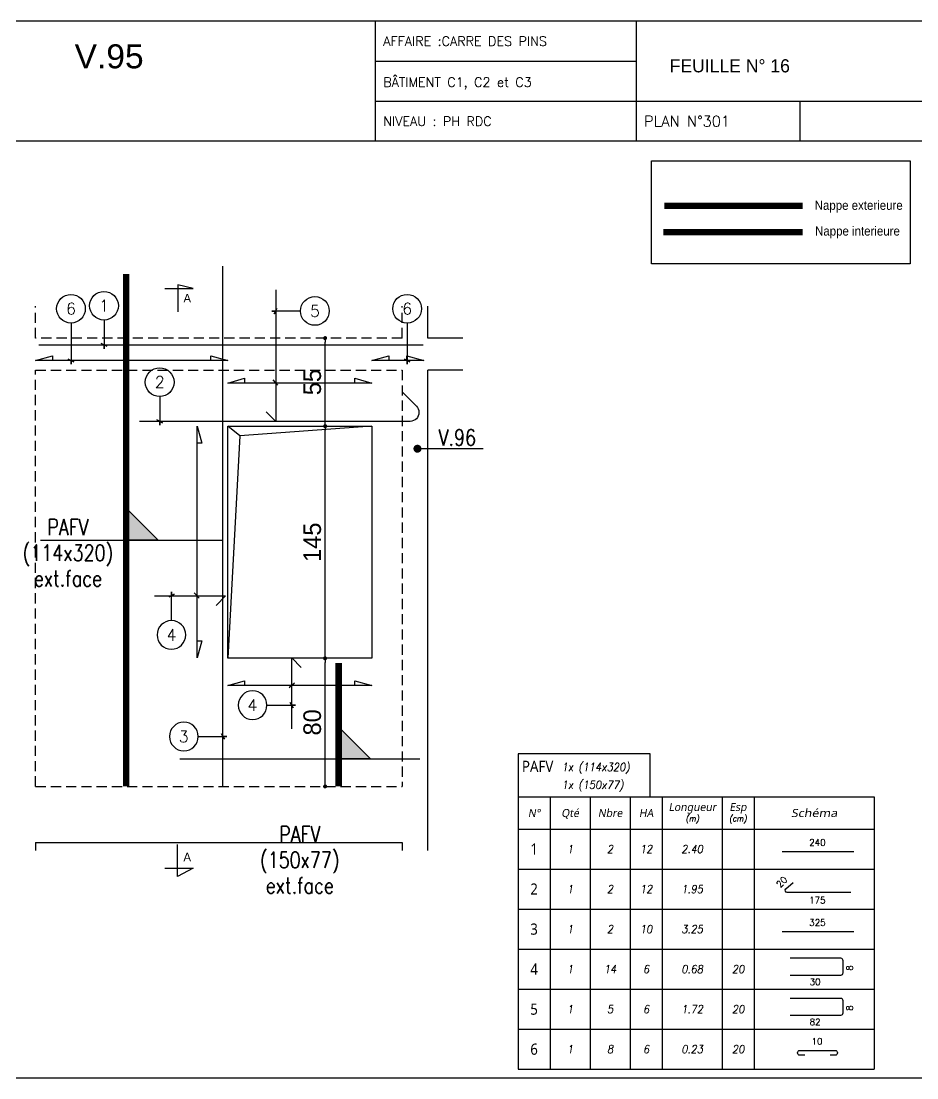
# Model space of a CAD drawing. Header units: metres. Extents: x -5618 to 118954, y -306 to 4637.
# Drawn here: x 8626 to 9186, y 914 to 1574 of the extents above; entities that cross this region are included whole.
import ezdxf
from ezdxf.enums import TextEntityAlignment as Align

# ---------------------------------------------------------------- set-up
doc = ezdxf.new("R2010")
doc.units = ezdxf.units.M
doc.linetypes.add('CACHE', pattern=[9.525, 6.35, -3.175])
for name, color, linetype in [('COTATION', 1, 'Continuous'), ('GO-CARTOUCHE', 7, 'Continuous'), ('GO-FER-HA', 140, 'Continuous'), ('GO-TEXTE', 9, 'Continuous'), ('GO-TEXTE-FER', 3, 'Continuous'), ('STR_COTATION', 1, 'Continuous'), ('STR_TS', 22, 'Continuous'), ('STR_TS_TXT', 7, 'Continuous'), ('STR_VOI-POT', 6, 'Continuous')]:
    doc.layers.add(name, color=color, linetype=linetype)
doc.layers.add('Kofragna_forma', color=7, linetype='Continuous', lineweight=70)
doc.styles.add('ARIAL', font='ARIAL.TTF')
doc.styles.add('Lucida', font='LSANSI.TTF')
doc.styles.add('schéma', font='simplex.shx')
doc.styles.add('Tableau', font='romans.shx', dxfattribs={"width": 0.9, "oblique": 10})
doc.styles.add('Tableau2', font='trebuc.TTF', dxfattribs={"width": 0.9, "oblique": 10})
doc.styles.add('TEXTE', font='romans.shx')
doc.styles.add('TEXTE TS', font='romans.shx', dxfattribs={"width": 0.7, "oblique": 15})
doc.styles.add('TEXTEBA', font='ARIAL.TTF')
doc.dimstyles.new('COUPE-20', dxfattribs={"dimscale": 0.5, "dimtxt": 22, "dimasz": 5, "dimexe": 0.05, "dimexo": 0, "dimgap": 5, "dimtad": 1, "dimdec": 0, "dimdsep": 46, "dimtxsty": 'Standard', "dimblk1": 'DOT', "dimblk2": 'DOT', "dimsah": 1, "dimcen": 0, "dimdle": 150, "dimclrd": 1, "dimclre": 1, "dimclrt": 7, "dimadec": 0, "dimazin": 0, "dimtfac": 1, "dimtdec": 0, "dimtix": 1, "dimtmove": 2, "dimatfit": 3, "dimldrblk": 'DOT', "dimfxl": 0, "dimtvp": 1, "dimtolj": 1, "dimtzin": 0, "dimarcsym": 0})

# ---------------------------------------------------------------- blocks, each defined once
blk = doc.blocks.new('ime')
at = {"layer": 'COTATION', "const_width": 2.5}
blk.add_lwpolyline([(1.25, 0, -1), (-1.25, 0, -1)], format="xyb", close=True, dxfattribs=at)
at = {"layer": 'COTATION'}
blk.add_lwpolyline([(41.09, 0), (0, 0)], dxfattribs=at)
at = {"layer": 'COTATION', "color": 7, "style": 'TEXTE TS', "width": 0.8}
blk.add_attdef('NAME', (9.08, 2), '', height=10, dxfattribs=at)
blk = doc.blocks.new('A$C6F247267')
blk.add_hatch(color=256).paths.add_polyline_path([(0, -0.2), (-0.2, 0), (0, 0)])
blk.add_lwpolyline([(-0.2, 0), (0, 0), (0, -0.2), (-0.2, 0)])
blk = doc.blocks.new('mrega')
at = {"layer": 'STR_TS_TXT', "style": 'TEXTE TS', "width": 0.8}
for tag, p in [('ST10', (14.48, 0)), ('DIM', (14.48, -16)), ('NOTE', (14.48, -32))]:
    blk.add_attdef(tag, text='', height=10, dxfattribs=at).set_placement(p, align=Align.CENTER)
blk = doc.blocks.new('U')
at = {"layer": 'GO-TEXTE-FER'}
for p, q in [((0, 0), (0, -1)), ((0, 0), (8.9, 0)), ((0.8, 0), (0.8, -1)), ((1.8, 0), (1.8, -1)), ((2.8, 0), (2.8, -1)), ((3.6, 0), (3.6, -1)), ((5.1, 0), (5.1, -1)), ((5.9, 0), (5.9, -1)), ((8.9, 0), (8.9, -1)), ((0, -1), (8.9, -1))]:
    blk.add_line(p, q, dxfattribs=at)
at = {"layer": 'GO-TEXTE-FER', "color": 1}
blk.add_lwpolyline([(6.803, -0.65), (8.063, -0.65, 0.414214), (8.123, -0.59), (8.123, -0.29, 0.414214), (8.063, -0.23), (6.803, -0.23)], format="xyb", dxfattribs=at)
at = {"layer": 'GO-TEXTE-FER', "color": 1, "style": 'Tableau'}
blk.add_attdef('Largeur', text='', height=0.16, rotation=90, dxfattribs=at).set_placement((8.284, -0.472), align=Align.MIDDLE_CENTER)
at = {"layer": 'GO-TEXTE-FER', "style": 'Tableau2', "width": 0.9}
blk.add_attdef('NUMERO', text='', height=0.28, dxfattribs=at).set_placement((0.4, -0.5), align=Align.MIDDLE_CENTER)
at = {"layer": 'GO-TEXTE-FER', "style": 'Tableau', "oblique": 10, "width": 0.9}
for tag, p in [('QUANTITE', (1.3, -0.5)), ('NOMBRE', (2.3, -0.5)), ('NUANCE', (3.2, -0.5)), ('LONGUEUR', (4.35, -0.5)), ('ESPACEMENTS', (5.5, -0.5))]:
    blk.add_attdef(tag, text='', height=0.2, dxfattribs=at).set_placement(p, align=Align.MIDDLE_CENTER)
at = {"layer": 'GO-TEXTE-FER', "color": 1, "style": 'Tableau'}
blk.add_attdef('Longueur', text='', height=0.16, dxfattribs=at).set_placement((7.422, -0.819), align=Align.MIDDLE_CENTER)
blk = doc.blocks.new('Désignation')
at = {"layer": 'GO-TEXTE-FER'}
for p, q in [((0, 0.8), (8.9, 0.8)), ((0, 0.8), (0, 0)), ((0.8, 0.8), (0.8, 0)), ((1.8, 0.8), (1.8, 0)), ((2.8, 0.8), (2.8, 0)), ((3.6, 0.8), (3.6, 0)), ((5.1, 0.8), (5.1, 0)), ((5.9, 0.8), (5.9, 0)), ((8.9, 0.8), (8.9, 0)), ((0, 0), (8.9, 0))]:
    blk.add_line(p, q, dxfattribs=at)
at = {"layer": 'GO-TEXTE-FER', "style": 'Tableau2', "oblique": 10}
for s, p in [('Longueur', (4.356, 0.55)), ('Esp', (5.494, 0.55)), ('N°', (0.4, 0.4)), ('Qté', (1.3, 0.4)), ('Nbre', (2.3, 0.4)), ('HA', (3.2, 0.4))]:
    blk.add_text(s, height=0.2, dxfattribs=at).set_placement(p, align=Align.MIDDLE_CENTER)
at = {"layer": 'GO-TEXTE-FER', "color": 7, "style": 'Tableau', "oblique": 10, "width": 0.9}
for s, p in [('(m)', (4.356, 0.265)), ('(cm)', (5.494, 0.265))]:
    blk.add_text(s, height=0.15, dxfattribs=at).set_placement(p, align=Align.MIDDLE_CENTER)
at = {"layer": 'GO-TEXTE-FER', "style": 'Tableau2', "oblique": 10, "width": 1.2}
blk.add_text('Schéma', height=0.2, dxfattribs=at).set_placement((7.4, 0.4), align=Align.MIDDLE_CENTER)
blk = doc.blocks.new('Barre libre')
at = {"layer": 'GO-TEXTE-FER'}
for p, q in [((0, 0), (0, -1)), ((0, 0), (8.9, 0)), ((0.8, 0), (0.8, -1)), ((1.8, 0), (1.8, -1)), ((2.8, 0), (2.8, -1)), ((3.6, 0), (3.6, -1)), ((5.1, 0), (5.1, -1)), ((5.9, 0), (5.9, -1)), ((8.9, 0), (8.9, -1)), ((0, -1), (8.9, -1))]:
    blk.add_line(p, q, dxfattribs=at)
at = {"layer": 'GO-TEXTE-FER', "color": 1}
blk.add_line((6.603, -0.563), (8.394, -0.563), dxfattribs=at)
at = {"layer": 'GO-TEXTE-FER', "color": 1, "style": 'Tableau'}
blk.add_attdef('Longueur', text='', height=0.16, dxfattribs=at).set_placement((7.481, -0.336), align=Align.MIDDLE_CENTER)
at = {"layer": 'GO-TEXTE-FER', "style": 'Tableau2', "width": 0.9}
blk.add_attdef('NUMERO', text='', height=0.28, dxfattribs=at).set_placement((0.4, -0.5), align=Align.MIDDLE_CENTER)
at = {"layer": 'GO-TEXTE-FER', "style": 'Tableau', "oblique": 10, "width": 0.9}
for tag, p in [('QUANTITE', (1.3, -0.5)), ('NOMBRE', (2.3, -0.5)), ('NUANCE', (3.2, -0.5)), ('LONGUEUR', (4.35, -0.5)), ('ESPACEMENTS', (5.5, -0.5))]:
    blk.add_attdef(tag, text='', height=0.2, dxfattribs=at).set_placement(p, align=Align.MIDDLE_CENTER)
blk = doc.blocks.new('1cr45')
at = {"layer": 'GO-TEXTE-FER'}
for p, q in [((0, 0), (0, -1)), ((0, 0), (8.9, 0)), ((0.8, 0), (0.8, -1)), ((1.8, 0), (1.8, -1)), ((2.8, 0), (2.8, -1)), ((3.6, 0), (3.6, -1)), ((5.1, 0), (5.1, -1)), ((5.9, 0), (5.9, -1)), ((8.9, 0), (8.9, -1)), ((0, -1), (8.9, -1))]:
    blk.add_line(p, q, dxfattribs=at)
at = {"layer": 'GO-TEXTE-FER', "color": 1}
blk.add_lwpolyline([(8.316, -0.582), (6.726, -0.582, -0.668179), (6.69, -0.496), (6.878, -0.337)], format="xyb", dxfattribs=at)
at = {"layer": 'GO-TEXTE-FER', "color": 1, "style": 'Tableau'}
blk.add_attdef('Crosse gauche', text='', height=0.16, rotation=45, dxfattribs=at).set_placement((6.589, -0.322), align=Align.MIDDLE_CENTER)
at = {"layer": 'GO-TEXTE-FER', "style": 'Tableau2', "width": 0.9}
blk.add_attdef('NUMERO', text='', height=0.28, dxfattribs=at).set_placement((0.4, -0.5), align=Align.MIDDLE_CENTER)
at = {"layer": 'GO-TEXTE-FER', "style": 'Tableau', "oblique": 10, "width": 0.9}
for tag, p in [('QUANTITE', (1.3, -0.5)), ('NOMBRE', (2.3, -0.5)), ('NUANCE', (3.2, -0.5)), ('LONGUEUR', (4.35, -0.5)), ('ESPACEMENTS', (5.5, -0.5))]:
    blk.add_attdef(tag, text='', height=0.2, dxfattribs=at).set_placement(p, align=Align.MIDDLE_CENTER)
at = {"layer": 'GO-TEXTE-FER', "color": 1, "style": 'Tableau'}
blk.add_attdef('LONGUEUR', text='', height=0.16, dxfattribs=at).set_placement((7.479, -0.778), align=Align.MIDDLE_CENTER)
blk = doc.blocks.new('Epingle')
at = {"layer": 'GO-TEXTE-FER'}
for p, q in [((0, 0), (0, -1)), ((0, 0), (8.9, 0)), ((0.8, 0), (0.8, -1)), ((1.8, 0), (1.8, -1)), ((2.8, 0), (2.8, -1)), ((3.6, 0), (3.6, -1)), ((5.1, 0), (5.1, -1)), ((5.9, 0), (5.9, -1)), ((8.9, 0), (8.9, -1)), ((0, -1), (8.9, -1))]:
    blk.add_line(p, q, dxfattribs=at)
at = {"layer": 'GO-TEXTE-FER', "color": 1}
blk.add_lwpolyline([(7.162, -0.65), (7.042, -0.65, -1), (7.042, -0.53), (7.922, -0.53, -1), (7.922, -0.65), (7.802, -0.65)], format="xyb", dxfattribs=at)
at = {"layer": 'GO-TEXTE-FER', "color": 1, "style": 'Tableau'}
blk.add_attdef('Longueur', text='', height=0.16, dxfattribs=at).set_placement((7.469, -0.303), align=Align.MIDDLE_CENTER)
at = {"layer": 'GO-TEXTE-FER', "style": 'Tableau2', "width": 0.9}
blk.add_attdef('NUMERO', text='', height=0.28, dxfattribs=at).set_placement((0.4, -0.5), align=Align.MIDDLE_CENTER)
at = {"layer": 'GO-TEXTE-FER', "style": 'Tableau', "oblique": 10, "width": 0.9}
for tag, p in [('QUANTITE', (1.3, -0.5)), ('NOMBRE', (2.3, -0.5)), ('NUANCE', (3.2, -0.5)), ('LONGUEUR', (4.35, -0.5)), ('ESPACEMENTS', (5.5, -0.5))]:
    blk.add_attdef(tag, text='', height=0.2, dxfattribs=at).set_placement(p, align=Align.MIDDLE_CENTER)
blk = doc.blocks.new('_DOT')
at = {"color": 0, "linetype": 'ByBlock'}
blk.add_line((-0.5, 0), (-1, 0), dxfattribs=at)
at = {"color": 0, "linetype": 'ByBlock', "const_width": 0.5}
blk.add_lwpolyline([(-0.25, 0, 1), (0.25, 0, 1)], format="xyb", close=True, dxfattribs=at)
blk = doc.blocks.new('*D783')
at = {"layer": 'DEFPOINTS', "color": 0, "lineweight": -3, "ltscale": 4.5}
for p in [(8816.26, 1175.79), (8845.43, 1175.79, 187.69), (8807.45, 1095.79, 187.69)]:
    blk.add_point(p, dxfattribs=at)
at = {"layer": 'STR_COTATION', "color": 1, "lineweight": -2, "ltscale": 4.5}
for p, q in [((8816.25, 1175.79), (8816.24, 1175.79)), ((8816.26, 1098.29), (8816.26, 1173.29)), ((8816.28, 1095.79), (8816.29, 1095.79))]:
    blk.add_line(p, q, dxfattribs=at)
at = {"layer": 'STR_COTATION', "color": 1, "lineweight": -2, "ltscale": 4.5, "xscale": 2.5, "yscale": 2.5, "zscale": 2.5}
for p, rotation in [((8816.26, 1175.79), 90), ((8816.26, 1095.79), 270)]:
    blk.add_blockref('_DOT', p, dxfattribs=dict(at, rotation=rotation))
at = {"layer": 'STR_COTATION', "color": 7, "lineweight": -3, "ltscale": 4.5, "insert": (8808.26, 1135.79), "char_height": 11, "attachment_point": 5, "rotation": 90}
blk.add_mtext('\\A1;80', dxfattribs=at)
blk = doc.blocks.new('*D784')
at = {"layer": 'DEFPOINTS', "color": 0, "lineweight": -3, "ltscale": 4.5}
for p in [(8816.26, 1320.79, 187.69), (8816.26, 1320.79), (8845.43, 1175.79, 187.69)]:
    blk.add_point(p, dxfattribs=at)
at = {"layer": 'STR_COTATION', "color": 1, "lineweight": -2, "ltscale": 4.5}
for p, q in [((8816.24, 1320.79), (8816.24, 1320.79)), ((8816.26, 1178.29), (8816.26, 1318.29)), ((8816.25, 1175.79), (8816.24, 1175.79))]:
    blk.add_line(p, q, dxfattribs=at)
at = {"layer": 'STR_COTATION', "color": 1, "lineweight": -2, "ltscale": 4.5, "xscale": 2.5, "yscale": 2.5, "zscale": 2.5}
for p, rotation in [((8816.26, 1320.79), 90), ((8816.26, 1175.79), 270)]:
    blk.add_blockref('_DOT', p, dxfattribs=dict(at, rotation=rotation))
at = {"layer": 'STR_COTATION', "color": 7, "lineweight": -3, "ltscale": 4.5, "insert": (8808.26, 1248.29), "char_height": 11, "attachment_point": 5, "rotation": 90}
blk.add_mtext('\\A1;145', dxfattribs=at)
blk = doc.blocks.new('*D785')
at = {"layer": 'DEFPOINTS', "color": 0, "lineweight": -3, "ltscale": 4.5}
for p in [(8816.26, 1375.79), (8824.39, 1375.79, 187.69), (8816.26, 1320.79, 187.69)]:
    blk.add_point(p, dxfattribs=at)
at = {"layer": 'STR_COTATION', "color": 1, "lineweight": -2, "ltscale": 4.5}
for p, q in [((8816.24, 1375.79), (8816.24, 1375.79)), ((8816.26, 1323.29), (8816.26, 1373.29)), ((8816.24, 1320.79), (8816.24, 1320.79))]:
    blk.add_line(p, q, dxfattribs=at)
at = {"layer": 'STR_COTATION', "color": 1, "lineweight": -2, "ltscale": 4.5, "xscale": 2.5, "yscale": 2.5, "zscale": 2.5}
for p, rotation in [((8816.26, 1375.79), 90), ((8816.26, 1320.79), 270)]:
    blk.add_blockref('_DOT', p, dxfattribs=dict(at, rotation=rotation))
at = {"layer": 'STR_COTATION', "color": 7, "lineweight": -3, "ltscale": 4.5, "insert": (8808.26, 1348.29), "char_height": 11, "attachment_point": 5, "rotation": 90}
blk.add_mtext('\\A1;55', dxfattribs=at)

msp = doc.modelspace()

# ---------------------------------------------------------------- linework, layer by layer
for p, q in [((8847.56, 1573.71), (8847.56, 1498.77)), ((9010.53, 1573.74), (9010.53, 1498.77)), ((8847.56, 1548.71), (9010.53, 1548.71)), ((8847.56, 1523.72), (9010.53, 1523.72)), ((9010.53, 1523.74), (9215.39, 1523.74)), ((9112.87, 1523.74), (9112.87, 1498.77))]:
    msp.add_line(p, q)
msp.add_lwpolyline([(8265.48, 1573.71), (8265.48, 913.78), (9215.39, 913.78), (9215.39, 1573.71)], close=True)
msp.add_lwpolyline([(9215.39, 1498.77), (8265.48, 1498.77)])
at = {"layer": 'COTATION'}
for p, q in [((8786.68, 1346.4, 187.69), (8783.73, 1349.76, 187.69)), ((8737.5, 1213.43, 187.69), (8734.54, 1216.79, 187.69)), ((8797.06, 1160.3, 187.69), (8793.7, 1157.35, 187.69))]:
    msp.add_line(p, q, dxfattribs=at)
for points, elevation in [([(8744.87, 1361.81), (8744.87, 1364.81), (8755.43, 1361.81), (8635.43, 1361.81), (8645.99, 1364.81), (8645.99, 1361.81)], 187.69), ([(8867.41, 1361.81), (8867.41, 1364.81), (8877.97, 1361.81), (8845.43, 1361.81), (8855.99, 1364.81), (8855.99, 1361.81)], 187.69), ([(8834.87, 1347.67), (8834.87, 1350.67), (8845.43, 1347.67), (8755.43, 1347.67), (8765.99, 1350.67), (8765.99, 1347.67)], 93.84), ([(8736.24, 1186.62), (8739.24, 1186.62), (8736.24, 1176.07), (8736.24, 1320.79), (8739.24, 1310.23), (8736.24, 1310.23)], 93.84), ([(8834.87, 1158.83), (8834.87, 1161.83), (8845.43, 1158.83), (8755.43, 1158.83), (8765.99, 1161.83), (8765.99, 1158.83)], 93.84)]:
    msp.add_lwpolyline(points, dxfattribs=dict(at, elevation=elevation))
at = {"layer": 'GO-FER-HA'}
for points, elevation in [([(8657.46, 1385.15, -512.322006), (8657.53, 1385.15), (8657.53, 1359.41), (8657.53, 1361.81), (8659.23, 1360.91), (8655.84, 1362.71)], 187.69), ([(8678.08, 1387.03, -512.322006), (8678.15, 1387.03), (8678.15, 1369.17), (8678.15, 1371.57), (8679.85, 1370.67), (8676.45, 1372.46)], 187.69), ([(8800.89, 1392.76, -512.322006), (8800.89, 1392.69), (8783.02, 1392.69), (8785.42, 1392.69), (8784.52, 1390.99), (8786.32, 1394.39)], 187.69), ([(8867.46, 1385.15, -512.322006), (8867.53, 1385.15), (8867.53, 1359.41), (8867.53, 1361.81), (8869.23, 1360.91), (8865.84, 1362.71)], 187.69), ([(8712.86, 1339.26, -512.322006), (8712.93, 1339.26), (8712.93, 1321.39), (8712.93, 1323.79), (8714.62, 1322.89), (8711.23, 1324.68)], 187.69), ([(8720.21, 1199.4, 512.322006), (8720.28, 1199.4), (8720.28, 1217.26), (8720.28, 1214.86), (8721.98, 1215.76), (8718.58, 1213.97)], 187.69), ([(8779.91, 1146.57, 512.322006), (8779.91, 1146.5), (8797.78, 1146.5), (8795.38, 1146.5), (8796.27, 1144.8), (8794.48, 1148.2)], 187.69), ([(8736.96, 1127.01, 512.322006), (8736.96, 1126.94), (8754.83, 1126.94), (8752.43, 1126.94), (8753.33, 1125.24), (8751.53, 1128.63)], 212.4)]:
    msp.add_lwpolyline(points, format="xyb", dxfattribs=dict(at, elevation=elevation))
at = {"layer": 'GO-TEXTE', "elevation": 187.69, "flags": 128}
for points in [[(8716.19, 1406.86), (8733.84, 1406.85), (8724.16, 1409.14), (8724.15, 1392.22)], [(8716.17, 1044.78), (8733.81, 1044.78), (8724.14, 1039.5), (8724.14, 1059.42)]]:
    msp.add_lwpolyline(points, dxfattribs=at)
at = {"layer": 'GO-TEXTE-FER'}
msp.add_lwpolyline([(8936.81, 1089.19), (9019.31, 1089.19), (9019.31, 1116.09), (8936.81, 1116.09)], close=True, dxfattribs=at)
at = {"layer": 'Kofragna_forma', "linetype": 'CACHE', "lineweight": -3}
for p, q in [((8635.43, 1375.79, 187.69), (8635.43, 1395.79, 187.69)), ((8864.38, 1375.79, 187.69), (8864.38, 1395.79, 187.69)), ((8864.38, 1375.79, 187.69), (8635.43, 1375.79, 187.69)), ((8635.43, 1095.79, 187.69), (8635.43, 1355.79, 187.69)), ((8635.43, 1355.79, 187.69), (8864.38, 1355.79, 187.69)), ((8864.38, 1355.79, 187.69), (8864.38, 1095.79, 187.69)), ((8635.43, 1095.79, 187.69), (8864.38, 1095.79, 187.69))]:
    msp.add_line(p, q, dxfattribs=at)
at = {"layer": 'Kofragna_forma', "color": 4, "lineweight": -3}
for p, q in [((8880.48, 1375.79, 187.69), (8880.48, 1395.79, 187.69)), ((8902.27, 1375.79, 187.69), (8880.48, 1375.79, 187.69)), ((8880.48, 1055.79, 187.69), (8880.48, 1355.79, 187.69)), ((8902.27, 1355.79, 187.69), (8880.48, 1355.79, 187.69)), ((8635.43, 1060.79, 187.69), (8864.38, 1060.79, 187.69)), ((8635.43, 1060.79, 187.69), (8635.43, 1055.79, 187.69)), ((8864.38, 1060.79, 187.69), (8864.38, 1055.79, 187.69))]:
    msp.add_line(p, q, dxfattribs=at)
for points, elevation in [([(8755.43, 1320.79), (8845.43, 1320.79), (8845.43, 1175.79), (8755.43, 1175.79), (8755.43, 1320.79)], 187.69), ([(8845.43, 1320.79), (8763.08, 1314.67), (8755.43, 1175.79)], 187.69), ([(8763.08, 1314.67), (8755.43, 1320.79)], 93.84)]:
    msp.add_lwpolyline(points, dxfattribs=dict(at, elevation=elevation))
at = {"layer": 'STR_TS', "color": 7}
msp.add_lwpolyline([(9020.24, 1486.45), (9181.78, 1486.45), (9181.78, 1422.16), (9020.24, 1422.16)], close=True, dxfattribs=at)
at = {"layer": 'STR_TS', "linetype": 'CACHE', "ltscale": 2, "const_width": 4}
msp.add_lwpolyline([(9114.66, 1458.45), (9028.1, 1458.45)], dxfattribs=at)
at = {"layer": 'STR_TS', "const_width": 4}
msp.add_lwpolyline([(9114.66, 1442), (9027.54, 1442)], dxfattribs=at)
at = {"layer": 'STR_TS', "linetype": 'CACHE', "ltscale": 2, "const_width": 4, "elevation": 187.69}
for points in [[(8691.95, 1095.79), (8691.95, 1415.79)], [(8824.71, 1095.79), (8824.71, 1172.79)]]:
    msp.add_lwpolyline(points, dxfattribs=at)
at = {"layer": 'STR_TS', "color": 3, "elevation": 187.69}
for points in [[(8638.43, 1249.64), (8752.43, 1249.64)], [(8725.43, 1112.98), (8875.43, 1112.98)]]:
    msp.add_lwpolyline(points, dxfattribs=at)
at = {"layer": 'STR_VOI-POT'}
for p, q in [((8752.43, 1095.79, 187.69), (8752.43, 1420.79, 187.69)), ((8637.43, 1371.57, 187.69), (8877.48, 1371.57, 187.69))]:
    msp.add_line(p, q, dxfattribs=at)
at = {"layer": 'STR_VOI-POT', "elevation": 187.69}
for points in [[(8785.42, 1405.91), (8785.42, 1323.79), (8779.44, 1329.77)], [(8709.76, 1214.86), (8754.08, 1214.86), (8748.1, 1208.88)], [(8795.38, 1131.67), (8795.38, 1176), (8801.36, 1170.01)]]:
    msp.add_lwpolyline(points, dxfattribs=at)
msp.add_lwpolyline([(8864.78, 1341.83), (8873.26, 1333.35, -0.198913), (8874.9, 1329.39, -0.414212), (8869.3, 1323.79), (8700.38, 1323.79)], format="xyb", dxfattribs=at)

# ---------------------------------------------------------------- block references
at = {"layer": 'COTATION'}
ref = msp.add_blockref('ime', (8873.94, 1306.69, 187.69), dxfattribs=at)
ref.add_attrib('NAME', 'V.96', (8887.21, 1308.69, 187.69), dxfattribs={"color": 7, "height": 10, "style": 'TEXTE TS', "width": 0.8})
at = {"layer": 'GO-FER-HA', "xscale": 25, "yscale": 25, "zscale": 25}
msp.add_blockref('Désignation', (8936.81, 1069.19), dxfattribs=at)
at = {"layer": 'GO-FER-HA'}
ref = msp.add_blockref('1cr45', (8936.81, 1044.19), dxfattribs=dict(at, xscale=25, yscale=25, zscale=25))
ref.add_attrib('NUMERO', '2', dxfattribs={"layer": 'GO-TEXTE-FER', "height": 7, "style": 'Tableau2', "width": 0.9}).set_placement((8946.81, 1031.69), align=Align.MIDDLE_CENTER)
ref.add_attrib('QUANTITE', '1', dxfattribs={"layer": 'GO-TEXTE-FER', "height": 5, "style": 'Tableau', "oblique": 10, "width": 0.9}).set_placement((8969.31, 1031.69), align=Align.MIDDLE_CENTER)
ref.add_attrib('NOMBRE', '2', dxfattribs={"layer": 'GO-TEXTE-FER', "height": 5, "style": 'Tableau', "oblique": 10, "width": 0.9}).set_placement((8994.31, 1031.69), align=Align.MIDDLE_CENTER)
ref.add_attrib('NUANCE', '12', dxfattribs={"layer": 'GO-TEXTE-FER', "height": 5, "style": 'Tableau', "oblique": 10, "width": 0.9}).set_placement((9016.81, 1031.69), align=Align.MIDDLE_CENTER)
ref.add_attrib('Crosse gauche', '20', dxfattribs={"layer": 'GO-TEXTE-FER', "color": 1, "height": 4, "rotation": 45, "style": 'Tableau'}).set_placement((9101.52, 1036.14), align=Align.MIDDLE_CENTER)
ref.add_attrib('LONGUEUR', '175', dxfattribs={"layer": 'GO-TEXTE-FER', "color": 1, "height": 4, "style": 'Tableau'}).set_placement((9123.79, 1024.74), align=Align.MIDDLE_CENTER)
ref.add_attrib('LONGUEUR', '1.95', dxfattribs={"layer": 'GO-TEXTE-FER', "height": 5, "style": 'Tableau', "oblique": 10, "width": 0.9}).set_placement((9045.56, 1031.69), align=Align.MIDDLE_CENTER)
at = {"layer": 'GO-TEXTE-FER', "xscale": 25, "yscale": 25, "zscale": 25}
for name, p, values in [('Barre libre', (8936.81, 1069.19), {'NUMERO': '1', 'QUANTITE': '1', 'NOMBRE': '2', 'NUANCE': '12', 'Longueur': '240', 'LONGUEUR': '2.40'}), ('Barre libre', (8936.81, 1019.19), {'NUMERO': '3', 'QUANTITE': '1', 'NOMBRE': '2', 'NUANCE': '10', 'Longueur': '325', 'LONGUEUR': '3.25'}), ('U', (8936.81, 994.19), {'NUMERO': '4', 'QUANTITE': '1', 'NOMBRE': '14', 'NUANCE': '6', 'Longueur': '30', 'Largeur': '8', 'LONGUEUR': '0.68', 'ESPACEMENTS': '20'}), ('U', (8936.81, 969.19), {'NUMERO': '5', 'QUANTITE': '1', 'NOMBRE': '5', 'NUANCE': '6', 'Longueur': '82', 'Largeur': '8', 'LONGUEUR': '1.72', 'ESPACEMENTS': '20'}), ('Epingle', (8936.81, 944.19), {'NUMERO': '6', 'QUANTITE': '1', 'NOMBRE': '8', 'NUANCE': '6', 'Longueur': '10', 'LONGUEUR': '0.23', 'ESPACEMENTS': '20'})]:
    msp.add_blockref(name, p, dxfattribs=at).add_auto_attribs(values)
at = {"layer": 'STR_TS', "xscale": 100, "yscale": 100, "zscale": 100, "rotation": 180}
for p in [(8691.95, 1249.64, 187.69), (8824.71, 1112.98, 187.69)]:
    msp.add_blockref('A$C6F247267', p, dxfattribs=at)
at = {"layer": 'STR_TS_TXT'}
for p, values in [((8641.15, 1252.69, 281.53), {'NOTE': 'ext.face', 'ST10': 'PAFV', 'DIM': '(114x320)'}), ((8785.98, 1060.87, 375.38), {'NOTE': 'ext.face', 'ST10': 'PAFV', 'DIM': '(150x77)'})]:
    msp.add_blockref('mrega', p, dxfattribs=at).add_auto_attribs(values)

# ---------------------------------------------------------------- texts
for s, height, style, p in [('AFFAIRE :CARRE DES PINS', 5.8328, 'schéma', (8852.56, 1558.3)), ('V.95', 15, 'ARIAL', (8659.78, 1544.27)), ('BÂTIMENT C1, C2 et C3', 5.8328, 'schéma', (8852.56, 1532.74)), ('NIVEAU : PH RDC', 5.8328, 'schéma', (8852.56, 1508.3)), ('PLAN N°301', 6.666, 'schéma', (9015.53, 1507.89))]:
    msp.add_text(s, height=height, dxfattribs=dict(style=style)).set_placement(p)
at = {"linetype": 'ByBlock', "lineweight": -3, "ltscale": 4.5}
msp.add_text('FEUILLE N° 16', height=8.2, dxfattribs=at).set_placement((9031.53, 1541.74))
at = {"layer": 'GO-CARTOUCHE', "color": 2, "style": 'TEXTEBA', "width": 0.9}
for s, p in [('Nappe exterieure', (9149.6, 1455.9)), ('Nappe interieure', (9148.83, 1439.81))]:
    msp.add_text(s, height=5.7024, dxfattribs=at).set_placement(p, align=Align.CENTER)
at = {"layer": 'GO-FER-HA', "style": 'TEXTE'}
for s, p in [('1', (8678.15, 1396.09, 281.69)), ('6', (8657.53, 1394.21, 281.69)), ('5', (8809.94, 1392.69, 281.69)), ('6', (8867.53, 1394.21, 281.69)), ('2', (8712.93, 1348.31, 281.69))]:
    msp.add_text(s, height=7.2, rotation=360, dxfattribs=at).set_placement(p, align=Align.MIDDLE_CENTER)
for s, p in [('4', (8720.28, 1190.34, 281.69)), ('4', (8770.85, 1146.5, 281.69)), ('3', (8727.9, 1126.94, 306.4))]:
    msp.add_text(s, height=7.2, dxfattribs=at).set_placement(p, align=Align.MIDDLE_CENTER)
at = {"layer": 'GO-TEXTE', "linetype": 'Continuous', "style": 'Lucida'}
for rotation, p in [(359.98193, (8727.77, 1398.06, 187.69)), (0.0018, (8727.75, 1049.05, 187.69))]:
    msp.add_text('A', height=5.32, rotation=rotation, dxfattribs=at).set_placement(p)
at = {"layer": 'GO-TEXTE-FER', "style": 'Tableau', "oblique": 10, "width": 0.9}
for s, p in [('1x (114x320)', (8964.08, 1105.39)), ('1x (150x77)', (8964.08, 1094.33))]:
    msp.add_text(s, height=5.0562, dxfattribs=at).set_placement(p)
at = {"layer": 'GO-TEXTE-FER', "style": 'Tableau2', "width": 0.9}
msp.add_attdef('PAFV', text='1', height=7.08, dxfattribs=at).set_placement((8949.03, 1108.3), align=Align.MIDDLE_CENTER)

# ---------------------------------------------------------------- dimensions: what is measured, and where the dimension line sits
at = {"layer": 'STR_COTATION', "lineweight": -3, "ltscale": 4.5}
for base, p1, p2, picture, middle in [((8816.26, 1375.79), (8816.26, 1320.79, 187.69), (8824.39, 1375.79, 187.69), '*D785', (8808.26, 1348.29)), ((8816.26, 1320.79), (8845.43, 1175.79, 187.69), (8816.26, 1320.79, 187.69), '*D784', (8808.26, 1248.29)), ((8816.26, 1175.79), (8807.45, 1095.79, 187.69), (8845.43, 1175.79, 187.69), '*D783', (8808.26, 1135.79))]:
    dim = msp.add_linear_dim(base=base, p1=p1, p2=p2, angle=90, dimstyle='COUPE-20', override={"dimfxl": 0.1}, dxfattribs=at)
    dim.commit()
    dim.dimension.update_dxf_attribs({"geometry": picture, "text_midpoint": middle})

doc.saveas('drawing.dxf')
